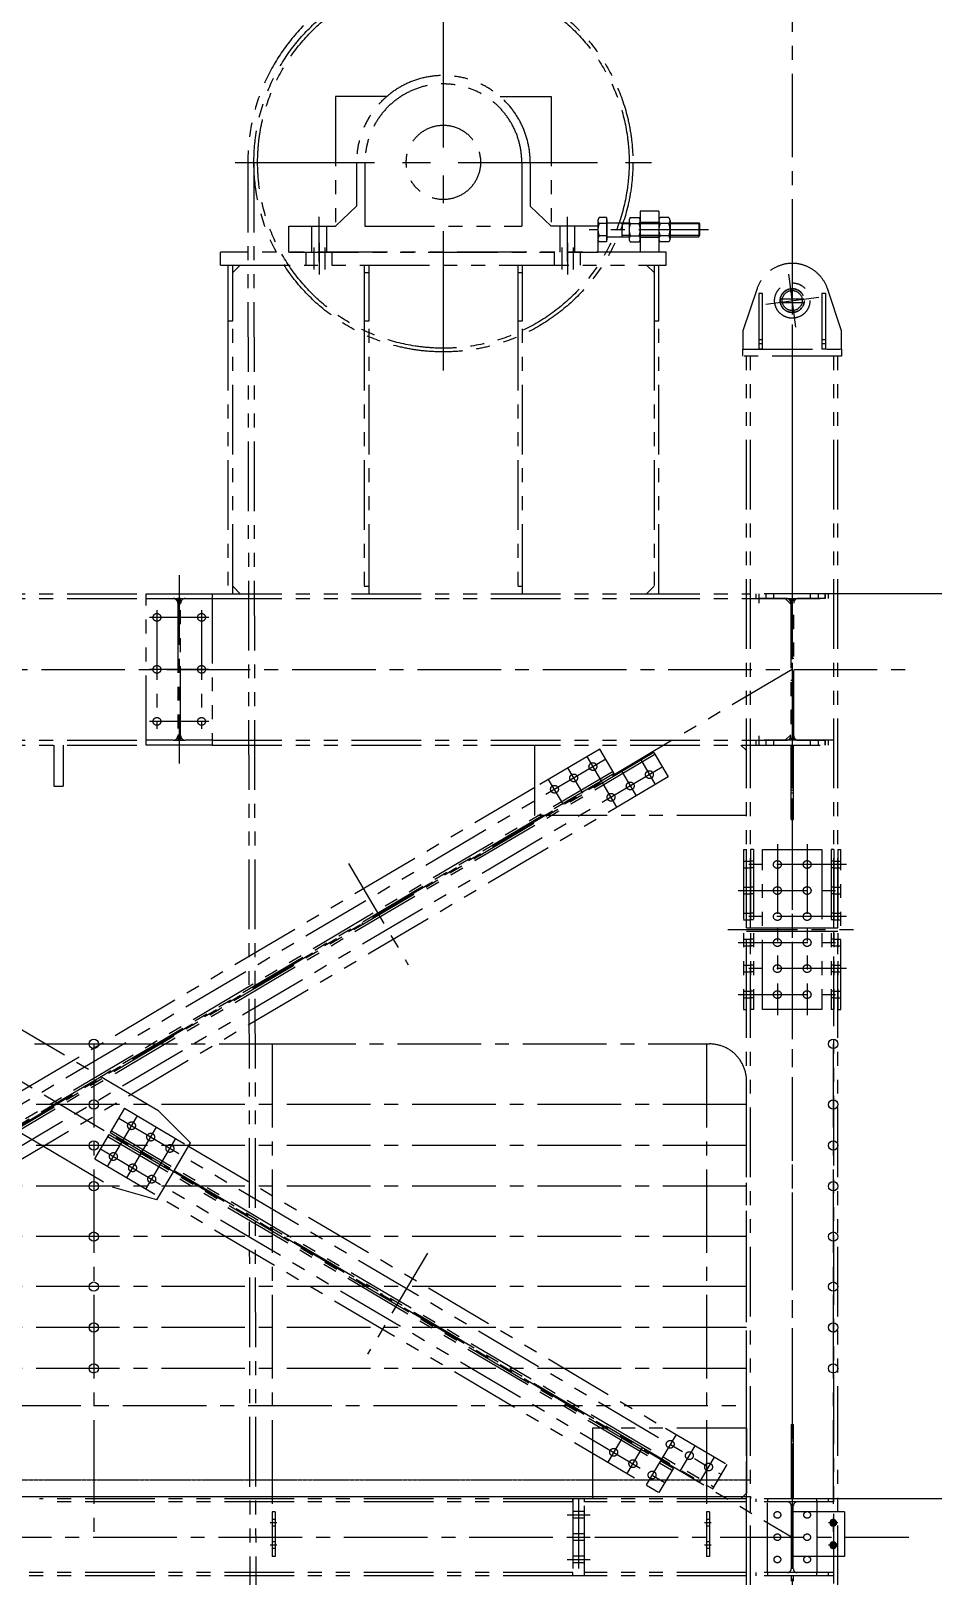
# Model space of a CAD drawing. Header units: millimetres. Extents: x -16232 to 52632, y -3739 to 20678.
# Drawn here: x 5747 to 8175, y 11169 to 15327 of the extents above; entities that cross this region are included whole.
import ezdxf

# ---------------------------------------------------------------- set-up
doc = ezdxf.new("R2010")
doc.units = ezdxf.units.MM
doc.header["$LTSCALE"] = 300
doc.header["$MEASUREMENT"] = 0
for name, pattern in [('CENTER', [2, 1.25, -0.25, 0.25, -0.25]), ('CENTER2', [1.125, 0.75, -0.125, 0.125, -0.125]), ('HIDDEN', [0.375, 0.25, -0.125]), ('PHANTOM2', [1.25, 0.625, -0.125, 0.125, -0.125, 0.125, -0.125])]:
    doc.linetypes.add(name, pattern=pattern)
for name, color, linetype in [('2D_BEMASSUNG', 1, 'Continuous'), ('CENTRO', 1, 'CENTER'), ('EM-PJ-CENTRO', 10, 'CENTER2'), ('EM-PJ-CONTORNO', 3, 'Continuous'), ('EM-PJ-COTA', 7, 'Continuous'), ('EM-PJ-FANTASMA', 8, 'PHANTOM2'), ('EM-PJ-FINA', 1, 'Continuous'), ('EM-PJ-TRACEJADA', 1, 'HIDDEN')]:
    doc.layers.add(name, color=color, linetype=linetype)

# ---------------------------------------------------------------- blocks, each defined once
blk = doc.blocks.new('A$C23B8704F')
for p, q in [((-152.6, 177), (-290.4, 177)), ((-290.4, 177), (-290.4, -171.3)), ((152.6, 177), (290.4, 177)), ((290.4, 177), (290.4, -171.3)), ((-233.7, 0), (-233.7, -118.2)), ((-211, 0), (-211, -171.3)), ((211, 0), (211, -171.3)), ((233.7, 0), (233.7, -118.2)), ((-290.4, -171.3), (-233.7, -118.2)), ((290.4, -171.3), (233.7, -118.2)), ((-334, -266.3), (-334, -146.3)), ((334, -266.3), (334, -146.3)), ((-416, -241.3), (-416, -171.3)), ((-416, -171.3), (-290.4, -171.3)), ((-354, -241.3), (-354, -171.3)), ((-314, -241.3), (-314, -171.3)), ((-211, -171.3), (211, -171.3)), ((416, -171.3), (290.4, -171.3)), ((314, -241.3), (314, -171.3)), ((354, -241.3), (354, -171.3)), ((416, -171.3), (416, -241.3)), ((-416, -241.3), (416, -241.3))]:
    blk.add_line(p, q)
for radius in [510, 500, 100]:
    blk.add_circle((0, 0), radius)
for radius in [233.7, 211]:
    blk.add_arc((0, 0), radius, 0, 180)
at = {"layer": 'CENTRO'}
for p, q in [((0, -560), (0, 560)), ((-560, 0), (560, 0))]:
    blk.add_line(p, q, dxfattribs=at)
blk = doc.blocks.new('XCV')
at = {"layer": 'EM-PJ-CENTRO', "ltscale": 0.5}
for p, q in [((-16584, 11996.6), (-16602.5, 11996.6)), ((-16584, 11936.6), (-16602.5, 11936.6))]:
    blk.add_line(p, q, dxfattribs=at)
at = {"layer": 'EM-PJ-CONTORNO'}
for p, q in [((-16589, 12026.6), (-16597, 12026.6)), ((-16597, 12026.6), (-16597, 11906.6)), ((-16589, 12026.6), (-16589, 11906.6)), ((-16589, 11906.6), (-16597, 11906.6))]:
    blk.add_line(p, q, dxfattribs=at)
at = {"layer": 'EM-PJ-TRACEJADA', "ltscale": 0.5}
for p, q in [((-16589, 12005.6), (-16597, 12005.6)), ((-16589, 11987.6), (-16597, 11987.6)), ((-16589, 11945.6), (-16597, 11945.6)), ((-16589, 11927.6), (-16597, 11927.6))]:
    blk.add_line(p, q, dxfattribs=at)
blk = doc.blocks.new('A$Ca270b1ff')
at = {"layer": 'EM-PJ-CENTRO', "ltscale": 0.0002}
for p, q in [((-12.5, 0), (12.5, 0)), ((0, 12.5), (0, -12.5))]:
    blk.add_line(p, q, dxfattribs=at)
at = {"layer": 'EM-PJ-CONTORNO', "ltscale": 0.5}
blk.add_circle((0, 0), 9, dxfattribs=at)

msp = doc.modelspace()

# ---------------------------------------------------------------- linework, layer by layer
at = {"layer": 'EM-PJ-CENTRO'}
for p, q in [((7795.96, 16899.357), (7795.96, 10399.304)), ((3412.315, 13609.01), (8109.686, 13609.01)), ((4068.96, 12601.247), (5915.96, 12601.247)), ((5915.96, 12601.247), (5915.96, 11252.51)), ((5915.96, 12601.247), (6395.96, 12601.247)), ((6395.96, 12601.247), (6395.96, 11252.51)), ((6395.96, 12601.247), (7564.96, 12601.247)), ((7564.96, 12601.247), (7564.96, 11252.51)), ((7564.96, 12601.247), (7572.96, 12601.247)), ((7906.36, 12601.247), (7906.36, 11252.51)), ((7672.96, 11252.51), (7672.96, 12501.247)), ((7672.96, 12438.247), (3968.96, 12438.247)), ((7672.96, 12328.247), (3968.96, 12328.247)), ((7672.96, 12218.247), (3968.96, 12218.247)), ((7672.96, 12082.747), (3968.96, 12082.747)), ((7672.96, 11948.247), (3968.96, 11948.247)), ((7672.96, 11838.247), (3968.96, 11838.247)), ((7672.96, 11728.247), (3968.96, 11728.247)), ((3968.96, 11628.247), (7672.96, 11628.247)), ((3551.78, 11274.01), (8110.118, 11274.01))]:
    msp.add_line(p, q, dxfattribs=at)
at = {"layer": 'EM-PJ-CENTRO', "ltscale": 0.02}
msp.add_line((3750.96, 11428.247), (7683.66, 11428.247), dxfattribs=at)
at = {"layer": 'EM-PJ-CENTRO'}
msp.add_arc((7572.96, 12501.247), 100, 0, 90, dxfattribs=at)
at = {"layer": 'EM-PJ-CONTORNO'}
for p, q in [((7936.36, 11342.51), (7798.86, 11342.51)), ((7936.36, 11342.51), (7936.36, 11222.51)), ((7936.36, 11222.51), (7798.86, 11222.51))]:
    msp.add_line(p, q, dxfattribs=at)
at = {"layer": 'EM-PJ-COTA'}
for p, q in [((8324.039, 13812.51), (7908.26, 13812.51)), ((8324.039, 11377.51), (7908.26, 11377.51))]:
    msp.add_line(p, q, dxfattribs=at)
at = {"layer": 'EM-PJ-FANTASMA'}
for p, q in [((6330.504, 14972.466), (6338.017, 9617.572)), ((6346.504, 14972.489), (6354.017, 9617.572)), ((7272.96, 14816.646), (7272.96, 14767.282)), ((7295.918, 14824.873), (7276.395, 14824.873)), ((7295.918, 14808.419), (7276.395, 14808.419)), ((7295.918, 14824.873), (7295.918, 14759.055)), ((7295.918, 14819.356), (7296.71, 14819.356)), ((7296.71, 14819.356), (7296.71, 14764.572)), ((7296.71, 14810.964), (7356.876, 14810.964)), ((7337.876, 14807.877), (7336.094, 14810.964)), ((7337.876, 14807.877), (7337.876, 14791.964)), ((7356.876, 14807.877), (7337.876, 14807.877)), ((7356.876, 14816.646), (7356.876, 14767.282)), ((7360.312, 14824.873), (7383.524, 14824.873)), ((7360.312, 14808.419), (7383.524, 14808.419)), ((7436.96, 14841.964), (7386.96, 14841.964)), ((7386.96, 14841.964), (7386.96, 14816.964)), ((7386.96, 14816.964), (7386.96, 14731.964)), ((7386.96, 14816.646), (7386.96, 14767.282)), ((7386.96, 14811.964), (7436.96, 14811.964)), ((7386.96, 14810.964), (7436.96, 14810.964)), ((7436.96, 14807.877), (7386.96, 14807.877)), ((7436.96, 14841.964), (7436.96, 14816.964)), ((7436.96, 14816.964), (7436.96, 14731.964)), ((7436.96, 14816.646), (7436.96, 14767.282)), ((7463.608, 14824.873), (7440.395, 14824.873)), ((7463.608, 14808.419), (7440.395, 14808.419)), ((7467.043, 14816.646), (7467.043, 14767.282)), ((7467.043, 14810.964), (7544.927, 14810.964)), ((7546.71, 14807.877), (7467.043, 14807.877)), ((7544.927, 14810.964), (7546.71, 14807.877)), ((7544.927, 14810.964), (7544.927, 14772.964)), ((7546.71, 14807.877), (7546.71, 14776.052)), ((7570.46, 14791.964), (7249.21, 14791.964)), ((7295.918, 14775.51), (7276.395, 14775.51)), ((7295.918, 14764.572), (7296.71, 14764.572)), ((7296.71, 14772.964), (7356.876, 14772.964)), ((7337.876, 14776.052), (7336.094, 14772.964)), ((7337.876, 14776.052), (7337.876, 14791.964)), ((7356.876, 14776.052), (7337.876, 14776.052)), ((7360.312, 14775.51), (7383.524, 14775.51)), ((7436.96, 14776.052), (7386.96, 14776.052)), ((7386.96, 14772.964), (7436.96, 14772.964)), ((7386.96, 14771.964), (7436.96, 14771.964)), ((7463.608, 14775.51), (7440.395, 14775.51)), ((7546.71, 14776.052), (7467.043, 14776.052)), ((7467.043, 14772.964), (7544.927, 14772.964)), ((7544.927, 14772.964), (7546.71, 14776.052)), ((7456.96, 14731.964), (6256.96, 14731.964)), ((6256.96, 14696.964), (6256.96, 14731.964)), ((6487.96, 14696.964), (6487.96, 14731.964)), ((6507.96, 14744.214), (6507.96, 14684.714)), ((6522.96, 14756.964), (6522.96, 14671.964)), ((6537.96, 14744.214), (6537.96, 14684.714)), ((6557.96, 14696.964), (6557.96, 14731.964)), ((7155.96, 14696.964), (7155.96, 14731.964)), ((7175.96, 14744.214), (7175.96, 14684.714)), ((7190.96, 14756.964), (7190.96, 14671.964)), ((7205.96, 14744.214), (7205.96, 14684.714)), ((7225.96, 14696.964), (7225.96, 14731.964)), ((7295.918, 14759.055), (7276.395, 14759.055)), ((7360.312, 14759.055), (7383.524, 14759.055)), ((7463.608, 14759.055), (7440.395, 14759.055)), ((7456.96, 14696.964), (7456.96, 14731.964)), ((7795.96, 14751.405), (7795.96, 10819.121)), ((6256.96, 14696.964), (7456.96, 14696.964)), ((6276.96, 14696.964), (6289.96, 14696.964)), ((6276.96, 14696.964), (6276.96, 14546.964)), ((6289.96, 14546.964), (6289.96, 14696.964)), ((6289.96, 14676.964), (6309.96, 14696.964)), ((6643.96, 14696.964), (6656.96, 14696.964)), ((6643.96, 14696.964), (6643.96, 14546.964)), ((6643.96, 14676.964), (6656.96, 14676.964)), ((6656.96, 14546.964), (6656.96, 14696.964)), ((7056.96, 14696.964), (7069.96, 14696.964)), ((7056.96, 14696.964), (7056.96, 14546.964)), ((7056.96, 14676.964), (7069.96, 14676.964)), ((7069.96, 14546.964), (7069.96, 14696.964)), ((7403.96, 14696.964), (7423.96, 14676.964)), ((7423.96, 14696.964), (7436.96, 14696.964)), ((7423.96, 14696.964), (7423.96, 14546.964)), ((7436.96, 14546.964), (7436.96, 14696.964)), ((7805.341, 14530.145), (7786.578, 14672.666)), ((7701.241, 14633.474), (7662.96, 14520.405)), ((7715.96, 14620.405), (7705.96, 14620.405)), ((7705.96, 14620.405), (7705.96, 14495.405)), ((7715.96, 14495.405), (7715.96, 14620.405)), ((7724.7, 14592.024), (7867.22, 14610.787)), ((7764.353, 14606.405), (7827.567, 14606.405)), ((7764.353, 14596.405), (7827.567, 14596.405)), ((7885.96, 14620.405), (7875.96, 14620.405)), ((7875.96, 14620.405), (7875.96, 14495.405)), ((7885.96, 14495.405), (7885.96, 14620.405)), ((7928.96, 14520.405), (7890.678, 14633.474)), ((6276.96, 14546.964), (6289.96, 14546.964)), ((6276.96, 14546.964), (6276.96, 13812.51)), ((6289.96, 13812.51), (6289.96, 14546.964)), ((6643.96, 14546.964), (6656.96, 14546.964)), ((6643.96, 14546.964), (6643.96, 13812.51)), ((6656.96, 13812.51), (6656.96, 14546.964)), ((7056.96, 14546.964), (7069.96, 14546.964)), ((7056.96, 14546.964), (7056.96, 13812.51)), ((7069.96, 13812.51), (7069.96, 14546.964)), ((7423.96, 14546.964), (7436.96, 14546.964)), ((7423.96, 14546.964), (7423.96, 13812.51)), ((7436.96, 13812.51), (7436.96, 14546.964)), ((7662.96, 14520.405), (7662.96, 14470.405)), ((7928.96, 14470.405), (7928.96, 14520.405)), ((7662.96, 14470.405), (7928.96, 14470.405)), ((7662.96, 14451.405), (7662.96, 14470.405)), ((7715.96, 14495.405), (7705.96, 14495.405)), ((7705.96, 14495.405), (7705.96, 14470.405)), ((7715.96, 14485.405), (7705.96, 14485.405)), ((7715.96, 14470.405), (7705.96, 14470.405)), ((7715.96, 14470.405), (7715.96, 14495.405)), ((7885.96, 14495.405), (7875.96, 14495.405)), ((7875.96, 14495.405), (7875.96, 14470.405)), ((7885.96, 14485.405), (7875.96, 14485.405)), ((7885.96, 14470.405), (7875.96, 14470.405)), ((7885.96, 14470.405), (7885.96, 14495.405)), ((7928.96, 14470.405), (7928.96, 14451.405)), ((7928.96, 14451.405), (7662.96, 14451.405)), ((7672.96, 12914.01), (7672.96, 14451.405)), ((7683.66, 12914.01), (7683.66, 14451.405)), ((7908.26, 12914.01), (7908.26, 14451.405)), ((7918.96, 12914.01), (7918.96, 14451.405)), ((6145.96, 13862.51), (6145.96, 13355.51)), ((3968.96, 13812.51), (6056.96, 13812.51)), ((6056.96, 13812.51), (6234.96, 13812.51)), ((6056.96, 13405.51), (6056.96, 13812.51)), ((6234.96, 13812.51), (7672.96, 13812.51)), ((6234.96, 13812.51), (6234.96, 13405.51)), ((6309.96, 13812.51), (6289.96, 13832.51)), ((6643.96, 13832.51), (6656.96, 13832.51)), ((7056.96, 13832.51), (7069.96, 13832.51)), ((7423.96, 13832.51), (7403.96, 13812.51)), ((7672.96, 13812.51), (7683.66, 13812.51)), ((7683.66, 13799.51), (7683.66, 13812.51)), ((7908.26, 13812.51), (7683.66, 13812.51)), ((7698.66, 13799.51), (7698.66, 13812.51)), ((7706.96, 13799.71), (7706.96, 13812.51)), ((7706.96, 13799.51), (7706.96, 13812.51)), ((7725.46, 13799.71), (7725.46, 13812.51)), ((7746.46, 13799.71), (7746.46, 13812.51)), ((7845.46, 13799.71), (7845.46, 13812.51)), ((7866.46, 13799.71), (7866.46, 13812.51)), ((7884.96, 13812.51), (7884.96, 13799.71)), ((7884.96, 13799.51), (7884.96, 13812.51)), ((7893.26, 13799.51), (7893.26, 13812.51)), ((7908.26, 13799.51), (7908.26, 13812.51)), ((3968.96, 13799.71), (6056.96, 13799.71)), ((6056.96, 13799.71), (6129.91, 13799.71)), ((6085.96, 13768.665), (6085.96, 13449.354)), ((6129.91, 13799.71), (6162.01, 13799.71)), ((6142.11, 13799.71), (6142.11, 13787.51)), ((6149.81, 13799.71), (6142.11, 13799.71)), ((6142.11, 13787.51), (6142.11, 13430.51)), ((6149.81, 13784.71), (6142.11, 13784.71)), ((6149.81, 13787.51), (6149.81, 13799.71)), ((6149.81, 13430.51), (6149.81, 13787.51)), ((6162.01, 13799.71), (6234.96, 13799.71)), ((6205.96, 13768.665), (6205.96, 13449.354)), ((6234.96, 13799.71), (7672.96, 13799.71)), ((7672.96, 13799.71), (7706.96, 13799.71)), ((7683.66, 13799.51), (7908.26, 13799.51)), ((7779.91, 13799.71), (7706.96, 13799.71)), ((7706.96, 13787.51), (7706.96, 13799.51)), ((7792.11, 13784.71), (7777.11, 13799.71)), ((7792.11, 13799.51), (7792.11, 13418.51)), ((7799.81, 13418.51), (7799.81, 13799.51)), ((7884.96, 13799.71), (7812.01, 13799.71)), ((6225.615, 13749.01), (6066.304, 13749.01)), ((7799.81, 13739.51), (7792.11, 13739.51)), ((7799.81, 13718.51), (7792.11, 13718.51)), ((7799.81, 13659.51), (7792.11, 13659.51)), ((7799.81, 13638.51), (7792.11, 13638.51)), ((7795.96, 13609.01), (3845.96, 11274.01)), ((3845.96, 13609.01), (7795.96, 11274.01)), ((6225.615, 13609.01), (6066.304, 13609.01)), ((7799.81, 13579.51), (7792.11, 13579.51)), ((7799.81, 13558.51), (7792.11, 13558.51)), ((7799.81, 13499.51), (7792.11, 13499.51)), ((7799.81, 13478.51), (7792.11, 13478.51)), ((6225.615, 13469.01), (6066.304, 13469.01)), ((6142.11, 13433.31), (6149.81, 13433.31)), ((6142.11, 13430.51), (6142.11, 13418.31)), ((6149.81, 13418.31), (6149.81, 13430.51)), ((7706.96, 13418.51), (7706.96, 13430.51)), ((7792.11, 13433.31), (7777.11, 13418.31)), ((3968.96, 13418.31), (6056.96, 13418.31)), ((3968.96, 13405.51), (6056.96, 13405.51)), ((5808.49, 13405.51), (5808.49, 13294.786)), ((5833.43, 13405.51), (5833.43, 13294.786)), ((6129.91, 13418.31), (6056.96, 13418.31)), ((6234.96, 13405.51), (6056.96, 13405.51)), ((6129.91, 13418.31), (6162.01, 13418.31)), ((6149.81, 13418.31), (6142.11, 13418.31)), ((6234.96, 13418.31), (6162.01, 13418.31)), ((6234.96, 13418.31), (7672.96, 13418.31)), ((6234.96, 13405.51), (7672.96, 13405.51)), ((7102.96, 13215.51), (7102.96, 13405.51)), ((7277.992, 13394.59), (7102.96, 13291.121)), ((7316.667, 13329.166), (7277.992, 13394.59)), ((7657.96, 13405.51), (7672.96, 13390.51)), ((7672.96, 13418.31), (7706.96, 13418.31)), ((7672.96, 13405.51), (7683.66, 13405.51)), ((7683.66, 13405.51), (7683.66, 13418.51)), ((7908.26, 13418.51), (7683.66, 13418.51)), ((7683.66, 13405.51), (7908.26, 13405.51)), ((7698.66, 13405.51), (7698.66, 13418.51)), ((7706.96, 13405.51), (7706.96, 13418.51)), ((7706.96, 13418.31), (7779.91, 13418.31)), ((7706.96, 13405.51), (7706.96, 13418.31)), ((7725.46, 13405.51), (7725.46, 13418.31)), ((7746.46, 13405.51), (7746.46, 13418.31)), ((7792.96, 13390.51), (7792.96, 13405.51)), ((7792.96, 13390.51), (7798.96, 13390.51)), ((7792.96, 13205.51), (7792.96, 13390.51)), ((7798.96, 13390.51), (7798.96, 13405.51)), ((7798.96, 13205.51), (7798.96, 13390.51)), ((7812.01, 13418.31), (7884.96, 13418.31)), ((7845.46, 13405.51), (7845.46, 13418.31)), ((7866.46, 13405.51), (7866.46, 13418.31)), ((7884.96, 13405.51), (7884.96, 13418.51)), ((7884.96, 13418.31), (7884.96, 13405.51)), ((7893.26, 13405.51), (7893.26, 13418.51)), ((7908.26, 13405.51), (7908.26, 13418.51)), ((7293.768, 13367.904), (4036.744, 11442.549)), ((7423.021, 13385.066), (4165.997, 11459.711)), ((7426.074, 13379.901), (4169.05, 11454.546)), ((7445.92, 13346.328), (4188.896, 11420.974)), ((7323.961, 13238.222), (7243.559, 13374.235)), ((7387.061, 13367.294), (7427.262, 13299.287)), ((7423.021, 13385.066), (7461.696, 13319.642)), ((7792.96, 13361.9), (7798.96, 13361.9)), ((7313.614, 13334.331), (4056.59, 11408.976)), ((7461.696, 13319.642), (4204.672, 11394.288)), ((7316.667, 13329.166), (7124.401, 13215.51)), ((7180.459, 13245.163), (7140.258, 13313.17)), ((7232.11, 13275.696), (7191.908, 13343.702)), ((7335.41, 13336.761), (7375.612, 13268.755)), ((7792.96, 13340.9), (7798.96, 13340.9)), ((7792.96, 13333.775), (7798.96, 13333.775)), ((7792.96, 13312.775), (7798.96, 13312.775)), ((7792.96, 13305.227), (7798.96, 13305.227)), ((5808.49, 13294.786), (5833.43, 13294.786)), ((7102.96, 13291.121), (5861.245, 12557.094)), ((7792.96, 13284.227), (7798.96, 13284.227)), ((7792.96, 13277.101), (7798.96, 13277.101)), ((7792.96, 13256.101), (7798.96, 13256.101)), ((7124.401, 13215.51), (5935.919, 12512.952)), ((7672.96, 13215.51), (7102.96, 13215.51)), ((7792.96, 13205.51), (7798.96, 13205.51)), ((7755.96, 13139.01), (7755.96, 12679.01)), ((7835.96, 13139.01), (7835.96, 12679.01)), ((7664.96, 13124.01), (7672.96, 13124.01)), ((7664.96, 13124.01), (7664.96, 12694.01)), ((7672.96, 12694.01), (7672.96, 13124.01)), ((7691.66, 13124.01), (7683.66, 13124.01)), ((7683.66, 13124.01), (7683.66, 12694.01)), ((7691.66, 13124.01), (7691.66, 12694.01)), ((7715.96, 13124.01), (7875.96, 13124.01)), ((7715.96, 12694.01), (7715.96, 13124.01)), ((7875.96, 13124.01), (7875.96, 12694.01)), ((7908.26, 13124.01), (7900.26, 13124.01)), ((7900.26, 13124.01), (7900.26, 12694.01)), ((7908.26, 13124.01), (7908.26, 12694.01)), ((7918.96, 13124.01), (7926.96, 13124.01)), ((7918.96, 13124.01), (7918.96, 12694.01)), ((7926.96, 12694.01), (7926.96, 13124.01)), ((6601.397, 13086.399), (6762.202, 12814.373)), ((7941.96, 13084.01), (7649.96, 13084.01)), ((7664.96, 13093.01), (7672.96, 13093.01)), ((7664.96, 13075.01), (7672.96, 13075.01)), ((7672.96, 13093.01), (7683.66, 13093.01)), ((7672.96, 13075.01), (7683.66, 13075.01)), ((7691.66, 13093.01), (7683.66, 13093.01)), ((7691.66, 13075.01), (7683.66, 13075.01)), ((7908.26, 13093.01), (7900.26, 13093.01)), ((7908.26, 13075.01), (7900.26, 13075.01)), ((7908.26, 13093.01), (7918.96, 13093.01)), ((7908.26, 13075.01), (7918.96, 13075.01)), ((7918.96, 13093.01), (7926.96, 13093.01)), ((7918.96, 13075.01), (7926.96, 13075.01)), ((7649.96, 13014.01), (7941.96, 13014.01)), ((7664.96, 13023.01), (7672.96, 13023.01)), ((7672.96, 13023.01), (7683.66, 13023.01)), ((7691.66, 13023.01), (7683.66, 13023.01)), ((7908.26, 13023.01), (7900.26, 13023.01)), ((7908.26, 13023.01), (7918.96, 13023.01)), ((7918.96, 13023.01), (7926.96, 13023.01)), ((6723.315, 12978.412), (6726.368, 12973.247)), ((7664.96, 13005.01), (7672.96, 13005.01)), ((7672.96, 13005.01), (7683.66, 13005.01)), ((7691.66, 13005.01), (7683.66, 13005.01)), ((7908.26, 13005.01), (7900.26, 13005.01)), ((7908.26, 13005.01), (7918.96, 13005.01)), ((7918.96, 13005.01), (7926.96, 13005.01)), ((7941.96, 12944.01), (7649.96, 12944.01)), ((7664.96, 12953.01), (7672.96, 12953.01)), ((7664.96, 12935.01), (7672.96, 12935.01)), ((7672.96, 12953.01), (7683.66, 12953.01)), ((7672.96, 12935.01), (7683.66, 12935.01)), ((7691.66, 12953.01), (7683.66, 12953.01)), ((7691.66, 12935.01), (7683.66, 12935.01)), ((7908.26, 12953.01), (7900.26, 12953.01)), ((7908.26, 12935.01), (7900.26, 12935.01)), ((7908.26, 12953.01), (7918.96, 12953.01)), ((7908.26, 12935.01), (7918.96, 12935.01)), ((7918.96, 12953.01), (7926.96, 12953.01)), ((7918.96, 12935.01), (7926.96, 12935.01)), ((6637.231, 12927.525), (6640.284, 12922.36)), ((7622.96, 12909.01), (7968.96, 12909.01)), ((7672.96, 12914.01), (7683.66, 12914.01)), ((7683.66, 12904.01), (7672.96, 12904.01)), ((7672.96, 9617.572), (7672.96, 12904.01)), ((7683.66, 12914.01), (7691.66, 12914.01)), ((7691.66, 12904.01), (7683.66, 12904.01)), ((7683.66, 9617.572), (7683.66, 12904.01)), ((7691.66, 12914.01), (7695.46, 12914.01)), ((7695.46, 12904.01), (7691.66, 12904.01)), ((7695.46, 12914.01), (7715.96, 12914.01)), ((7715.96, 12904.01), (7695.46, 12904.01)), ((7715.96, 12914.01), (7875.96, 12914.01)), ((7875.96, 12904.01), (7715.96, 12904.01)), ((7875.96, 12914.01), (7896.46, 12914.01)), ((7896.46, 12904.01), (7875.96, 12904.01)), ((7896.46, 12914.01), (7900.26, 12914.01)), ((7900.26, 12904.01), (7896.46, 12904.01)), ((7900.26, 12914.01), (7908.26, 12914.01)), ((7908.26, 12904.01), (7900.26, 12904.01)), ((7908.26, 12914.01), (7918.96, 12914.01)), ((7918.96, 12904.01), (7908.26, 12904.01)), ((7908.26, 10399.304), (7908.26, 12904.01)), ((7918.96, 9617.572), (7918.96, 12904.01)), ((7649.96, 12874.01), (7941.96, 12874.01)), ((7664.96, 12883.01), (7672.96, 12883.01)), ((7664.96, 12865.01), (7672.96, 12865.01)), ((7672.96, 12883.01), (7683.66, 12883.01)), ((7672.96, 12865.01), (7683.66, 12865.01)), ((7691.66, 12883.01), (7683.66, 12883.01)), ((7691.66, 12865.01), (7683.66, 12865.01)), ((7908.26, 12883.01), (7900.26, 12883.01)), ((7908.26, 12865.01), (7900.26, 12865.01)), ((7908.26, 12883.01), (7918.96, 12883.01)), ((7908.26, 12865.01), (7918.96, 12865.01)), ((7918.96, 12883.01), (7926.96, 12883.01)), ((7918.96, 12865.01), (7926.96, 12865.01)), ((7664.96, 12813.01), (7672.96, 12813.01)), ((7672.96, 12813.01), (7683.66, 12813.01)), ((7691.66, 12813.01), (7683.66, 12813.01)), ((7908.26, 12813.01), (7900.26, 12813.01)), ((7908.26, 12813.01), (7918.96, 12813.01)), ((7918.96, 12813.01), (7926.96, 12813.01)), ((7941.96, 12804.01), (7649.96, 12804.01)), ((7664.96, 12795.01), (7672.96, 12795.01)), ((7672.96, 12795.01), (7683.66, 12795.01)), ((7691.66, 12795.01), (7683.66, 12795.01)), ((7908.26, 12795.01), (7900.26, 12795.01)), ((7908.26, 12795.01), (7918.96, 12795.01)), ((7918.96, 12795.01), (7926.96, 12795.01)), ((7649.96, 12734.01), (7941.96, 12734.01)), ((7664.96, 12743.01), (7672.96, 12743.01)), ((7664.96, 12725.01), (7672.96, 12725.01)), ((7672.96, 12743.01), (7683.66, 12743.01)), ((7672.96, 12725.01), (7683.66, 12725.01)), ((7691.66, 12743.01), (7683.66, 12743.01)), ((7691.66, 12725.01), (7683.66, 12725.01)), ((7908.26, 12743.01), (7900.26, 12743.01)), ((7908.26, 12725.01), (7900.26, 12725.01)), ((7908.26, 12743.01), (7918.96, 12743.01)), ((7908.26, 12725.01), (7918.96, 12725.01)), ((7918.96, 12743.01), (7926.96, 12743.01)), ((7918.96, 12725.01), (7926.96, 12725.01)), ((7664.96, 12694.01), (7672.96, 12694.01)), ((7691.66, 12694.01), (7683.66, 12694.01)), ((7875.96, 12694.01), (7715.96, 12694.01)), ((7908.26, 12694.01), (7900.26, 12694.01)), ((7918.96, 12694.01), (7926.96, 12694.01)), ((5675.423, 12666.941), (5941.814, 12509.467)), ((5861.245, 12557.094), (5625.431, 12417.696)), ((5935.919, 12512.952), (5700.105, 12373.553)), ((5941.814, 12509.467), (6016.489, 12465.324)), ((6016.489, 12465.324), (6088.626, 12422.68)), ((5952.926, 12271.728), (6033.329, 12407.741)), ((5998.895, 12428.096), (5960.221, 12362.672)), ((5983.12, 12401.41), (7605.176, 11442.549)), ((5998.895, 12428.096), (6171.063, 12326.321)), ((6176.152, 12334.929), (6088.626, 12422.68)), ((5706.001, 12370.068), (5780.675, 12325.925)), ((5918.493, 12292.083), (5957.167, 12357.507)), ((5954.114, 12352.342), (7472.869, 11454.546)), ((5957.167, 12357.507), (7475.922, 11459.711)), ((5960.221, 12362.672), (6132.389, 12260.897)), ((5963.274, 12367.837), (7585.33, 11408.976)), ((6004.577, 12241.196), (6084.979, 12377.208)), ((5780.675, 12325.925), (5966.496, 12216.079)), ((5934.268, 12318.769), (7453.023, 11420.974)), ((6056.227, 12210.663), (6136.63, 12346.676)), ((6129.335, 12255.732), (6176.152, 12334.929)), ((6171.063, 12326.321), (7454.705, 11567.51)), ((5918.493, 12292.083), (7437.248, 11394.288)), ((6090.661, 12190.308), (6129.335, 12255.732)), ((6132.389, 12260.897), (7305.356, 11567.51)), ((6085.572, 12181.7), (5966.496, 12216.079)), ((6085.572, 12181.7), (6090.661, 12190.308)), ((6813.852, 12038.114), (6653.047, 11766.088)), ((6691.934, 11930.127), (6688.881, 11924.962)), ((6778.018, 11879.24), (6774.965, 11874.075)), ((7672.96, 11567.51), (7257.96, 11567.51)), ((7257.96, 11567.51), (7257.96, 11377.51)), ((7305.356, 11567.51), (7582.276, 11403.811)), ((7454.705, 11567.51), (7620.951, 11469.235)), ((7672.96, 11567.51), (7672.96, 11392.51)), ((7792.96, 11577.51), (7798.96, 11577.51)), ((7792.96, 11577.51), (7792.96, 11392.51)), ((7798.96, 11392.51), (7798.96, 11577.51)), ((7339.715, 11543.714), (7299.513, 11475.708)), ((7483.217, 11550.655), (7402.814, 11414.643)), ((7494.666, 11452.116), (7534.867, 11520.123)), ((7792.96, 11533.165), (7798.96, 11533.165)), ((7391.365, 11513.181), (7351.164, 11445.175)), ((7546.316, 11421.584), (7586.517, 11489.59)), ((7792.96, 11512.165), (7798.96, 11512.165)), ((7792.96, 11505.039), (7798.96, 11505.039)), ((7792.96, 11484.039), (7798.96, 11484.039)), ((7792.96, 11476.492), (7798.96, 11476.492)), ((7475.922, 11459.711), (7437.248, 11394.288)), ((7582.276, 11403.811), (7620.951, 11469.235)), ((7792.96, 11455.492), (7798.96, 11455.492)), ((7792.96, 11448.366), (7798.96, 11448.366)), ((7657.96, 11377.51), (7672.96, 11392.51)), ((7792.96, 11427.366), (7798.96, 11427.366)), ((7792.96, 11392.51), (7798.96, 11392.51)), ((7792.96, 11392.51), (7792.96, 11377.51)), ((7798.96, 11377.51), (7798.96, 11392.51)), ((7204.96, 11377.51), (5769.96, 11377.51)), ((7204.96, 11369.11), (5810.66, 11369.11)), ((7220.96, 11377.51), (7204.96, 11377.51)), ((7204.96, 11377.51), (7204.96, 11170.51)), ((7204.96, 11369.11), (7204.96, 11377.51)), ((7220.96, 11377.51), (7220.96, 11170.51)), ((7236.96, 11377.51), (7220.96, 11377.51)), ((7220.96, 11377.51), (7220.96, 11170.51)), ((7236.96, 11170.51), (7236.96, 11377.51)), ((7236.96, 11369.11), (7236.96, 11377.51)), ((7672.96, 11377.51), (7236.96, 11377.51)), ((7672.96, 11369.11), (7236.96, 11369.11)), ((7672.96, 11170.51), (7672.96, 11377.51)), ((7683.66, 11369.11), (7683.66, 11377.51)), ((7908.26, 11377.51), (7683.66, 11377.51)), ((7908.26, 11369.11), (7683.66, 11369.11)), ((7698.66, 11369.11), (7698.66, 11377.51)), ((7729.46, 11377.51), (7729.46, 11369.11)), ((7729.46, 11178.91), (7729.46, 11369.11)), ((7793.06, 11359.01), (7793.06, 11189.01)), ((7798.86, 11189.01), (7798.86, 11359.01)), ((7862.46, 11369.11), (7862.46, 11377.51)), ((7862.46, 11369.11), (7862.46, 11178.91)), ((7893.26, 11369.11), (7893.26, 11377.51)), ((7908.26, 11369.11), (7908.26, 11377.51)), ((7189.96, 11334.01), (7251.96, 11334.01)), ((7220.96, 11343.01), (7204.96, 11343.01)), ((7220.96, 11325.01), (7204.96, 11325.01)), ((7236.96, 11343.01), (7220.96, 11343.01)), ((7236.96, 11325.01), (7220.96, 11325.01)), ((7189.96, 11274.01), (7251.96, 11274.01)), ((7220.96, 11283.01), (7204.96, 11283.01)), ((7236.96, 11283.01), (7220.96, 11283.01)), ((7220.96, 11265.01), (7204.96, 11265.01)), ((7236.96, 11265.01), (7220.96, 11265.01)), ((7189.96, 11214.01), (7251.96, 11214.01)), ((7220.96, 11223.01), (7204.96, 11223.01)), ((7220.96, 11205.01), (7204.96, 11205.01)), ((7236.96, 11223.01), (7220.96, 11223.01)), ((7236.96, 11205.01), (7220.96, 11205.01)), ((7204.96, 11170.51), (4436.96, 11170.51)), ((7204.96, 11178.91), (5558.93, 11178.91)), ((7204.96, 11170.51), (7204.96, 11178.91)), ((7220.96, 11170.51), (7204.96, 11170.51)), ((7236.96, 11170.51), (7220.96, 11170.51)), ((7236.96, 11170.51), (7236.96, 11178.91)), ((7672.96, 11178.91), (7236.96, 11178.91)), ((7672.96, 11170.51), (7236.96, 11170.51)), ((7683.66, 11170.51), (7683.66, 11178.91)), ((7908.26, 11178.91), (7683.66, 11178.91)), ((7908.26, 11170.51), (7683.66, 11170.51)), ((7698.66, 11170.51), (7698.66, 11178.91)), ((7729.46, 11178.91), (7729.46, 11170.51)), ((7792.96, 11170.51), (7792.96, 11155.51)), ((7798.96, 11155.51), (7798.96, 11170.51)), ((7862.46, 11170.51), (7862.46, 11178.91)), ((7893.26, 11170.51), (7893.26, 11178.91)), ((7908.26, 11170.51), (7908.26, 11178.91))]:
    msp.add_line(p, q, dxfattribs=at)
for centre, radius in [((7795.96, 14601.405), 47.5), ((7795.96, 14601.405), 32.5), ((7795.96, 14601.405), 32), ((7795.96, 14601.405), 27), ((6085.96, 13749.01), 10.5), ((6205.96, 13749.01), 10.5), ((6085.96, 13609.01), 10.5), ((6205.96, 13609.01), 10.5), ((6085.96, 13469.01), 10.5), ((6205.96, 13469.01), 10.5), ((7259.334, 13347.549), 10.5), ((7259.334, 13347.549), 10.5), ((7207.684, 13317.016), 10.5), ((7207.684, 13317.016), 10.5), ((7359.837, 13295.441), 10.5), ((7359.837, 13295.441), 10.5), ((7411.487, 13325.973), 10.5), ((7411.487, 13325.973), 10.5), ((7156.033, 13286.484), 10.5), ((7156.033, 13286.484), 10.5), ((7308.186, 13264.908), 10.5), ((7308.186, 13264.908), 10.5), ((7755.96, 13084.01), 10.5), ((7835.96, 13084.01), 10.5), ((7755.96, 13014.01), 10.5), ((7835.96, 13014.01), 10.5), ((7755.96, 12944.01), 10.5), ((7835.96, 12944.01), 10.5), ((7755.96, 12874.01), 10.5), ((7835.96, 12874.01), 10.5), ((7755.96, 12804.01), 10.5), ((7835.96, 12804.01), 10.5), ((7755.96, 12734.01), 10.5), ((7835.96, 12734.01), 10.5), ((6017.554, 12381.055), 10.5), ((6069.204, 12350.522), 10.5), ((5968.702, 12298.414), 10.5), ((6120.854, 12319.99), 10.5), ((6020.352, 12267.882), 10.5), ((6072.002, 12237.349), 10.5), ((7467.441, 11523.969), 10.5), ((7467.441, 11523.969), 10.5), ((7315.289, 11502.394), 10.5), ((7315.289, 11502.394), 10.5), ((7366.939, 11471.861), 10.5), ((7366.939, 11471.861), 10.5), ((7519.092, 11493.437), 10.5), ((7519.092, 11493.437), 10.5), ((7418.589, 11441.329), 10.5), ((7418.589, 11441.329), 10.5), ((7570.742, 11462.904), 10.5), ((7570.742, 11462.904), 10.5), ((7755.96, 11334.01), 9), ((7835.96, 11334.01), 9), ((7755.96, 11274.01), 9), ((7835.96, 11274.01), 9), ((7755.96, 11214.01), 9), ((7835.96, 11214.01), 9)]:
    msp.add_circle(centre, radius, dxfattribs=at)
for centre, radius, start, end in [((6856.504, 14973.204), 526, 94.849161, 180.08038), ((7284.529, 14816.646), 11.569, 134.673904, 225.326096), ((7314.084, 14791.964), 41.125, 156.414839, 203.585161), ((7368.446, 14816.646), 11.569, 134.673904, 225.326096), ((7398.001, 14791.964), 41.125, 156.414839, 203.585161), ((7375.39, 14816.646), 11.569, 314.673904, 45.326096), ((7345.835, 14791.964), 41.125, 336.414839, 23.585161), ((7448.529, 14816.646), 11.569, 134.673904, 225.326096), ((7478.084, 14791.964), 41.125, 156.414839, 203.585161), ((7455.474, 14816.646), 11.569, 314.673904, 45.326096), ((7425.918, 14791.964), 41.125, 336.414839, 23.585161), ((7284.529, 14767.282), 11.569, 134.673904, 225.326096), ((7368.446, 14767.282), 11.569, 134.673904, 225.326096), ((7375.39, 14767.282), 11.569, 314.673904, 45.326096), ((7448.529, 14767.282), 11.569, 134.673904, 225.326096), ((7455.474, 14767.282), 11.569, 314.673904, 45.326096), ((7795.96, 14601.405), 100, 18.704471, 161.295529), ((6129.91, 13787.51), 12.2, 0, 90), ((6162.01, 13787.51), 12.2, 90, 180), ((7779.91, 13787.51), 12.2, 0, 90), ((7812.01, 13787.51), 12.2, 90, 180), ((6129.91, 13430.51), 12.2, 270, 0), ((6162.01, 13430.51), 12.2, 180, 270), ((7779.91, 13430.51), 12.2, 270, 0), ((7812.01, 13430.51), 12.2, 180, 270), ((7782.96, 11359.01), 10.1, 0, 90), ((7808.96, 11359.01), 10.1, 90, 180), ((7782.96, 11189.01), 10.1, 270, 0), ((7808.96, 11189.01), 10.1, 180, 270)]:
    msp.add_arc(centre, radius, start, end, dxfattribs=at)
at = {"layer": 'EM-PJ-FINA'}
for p, q in [((5571.079, 11383.86), (7683.66, 11383.86)), ((7683.66, 11383.86), (7683.66, 11377.51))]:
    msp.add_line(p, q, dxfattribs=at)
at = {"layer": 'EM-PJ-FINA', "const_width": 9}
for points in [[(7910.86, 11312.51, -1), (7901.86, 11312.51, -1)], [(7910.86, 11252.51, -1), (7901.86, 11252.51, -1)]]:
    msp.add_lwpolyline(points, format="xyb", close=True, dxfattribs=at)
at = {"layer": 'EM-PJ-FINA'}
for centre in [(5915.96, 12601.247), (7906.36, 12601.247), (5915.96, 12438.247), (7906.36, 12438.247), (5915.96, 12328.247), (7906.36, 12328.247), (5915.96, 12218.247), (7906.36, 12218.247), (5915.96, 12082.747), (7906.36, 12082.747), (5915.96, 11948.247), (7906.36, 11948.247), (5915.96, 11838.247), (7906.36, 11838.247), (5915.96, 11728.247), (7906.36, 11728.247)]:
    msp.add_circle(centre, 12.5, dxfattribs=at)

# ---------------------------------------------------------------- block references
at = {"layer": '2D_BEMASSUNG', "color": 5, "ltscale": 0.5, "xscale": -1}
for p in [(7906.36, 11312.51), (7906.36, 11252.51)]:
    msp.add_blockref('A$Ca270b1ff', p, dxfattribs=at)
at = {"layer": 'EM-PJ-CONTORNO'}
for p in [(22992.986, -684.105), (24161.986, -684.105)]:
    msp.add_blockref('XCV', p, dxfattribs=at)
at = {"layer": 'EM-PJ-FANTASMA'}
msp.add_blockref('A$C23B8704F', (6856.96, 14973.264), dxfattribs=at)

doc.saveas('drawing.dxf')
